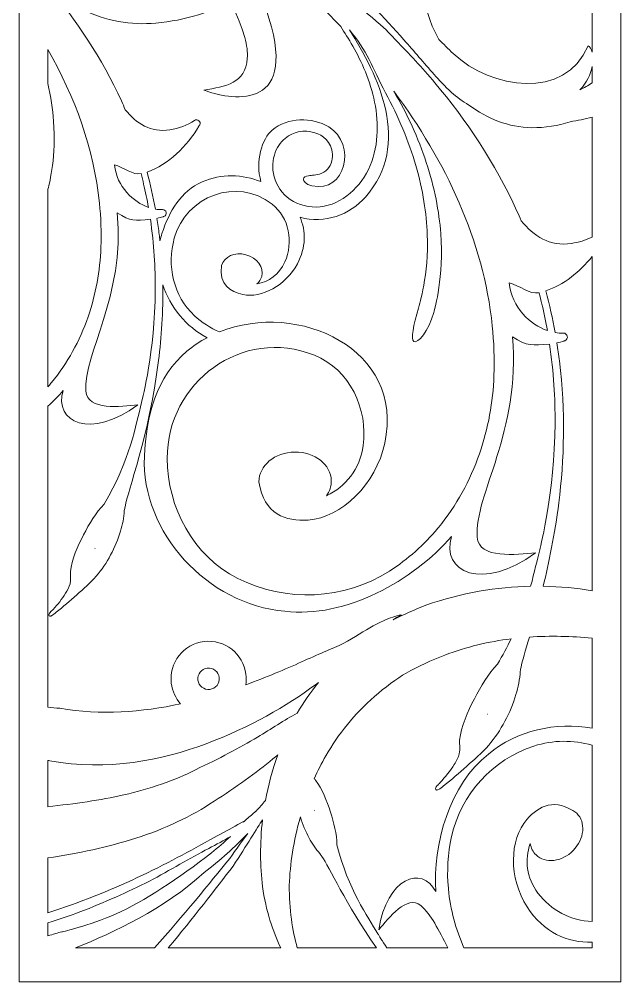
# Model space of a CAD drawing. Header units: centimetres. Extents: x -9.8 to 9, y -13.7 to 13.8.
# Drawn here: x -9.79 to -1.7, y -13.71 to -0.76 of the extents above; entities that cross this region are included whole.
import ezdxf

# ---------------------------------------------------------------- set-up
doc = ezdxf.new("R2010")
doc.units = ezdxf.units.CM
doc.header["$MEASUREMENT"] = 0
doc.layers.add('layer 1', color=7, linetype='Continuous')

msp = doc.modelspace()

# ---------------------------------------------------------------- linework, layer by layer
at = {"layer": 'layer 1', "color": 177, "lineweight": 9}
for points, knots in [([(-1.7025, 13.84491), (-1.7025, 13.84491), (-9.7874, 13.84491), (-9.7874, 13.84491), (-9.7874, 13.84491), (-9.7874, 13.84491), (-9.7874, -13.70751), (-9.7874, -13.70751), (-9.7874, -13.70751), (-9.7874, -13.70751), (-1.7025, -13.70751), (-1.7025, -13.70751), (-1.7025, -13.70751), (-1.7025, -13.70751), (-1.7025, 13.84491), (-1.7025, 13.84491)], [0, 0, 0, 0, 0.2, 0.2, 0.2, 0.2, 0.4, 0.4, 0.4, 0.4, 0.6, 0.6, 0.6, 0.6, 1, 1, 1, 1]), ([(-9.40201, -0.32116), (-9.40201, -0.32116), (-9.40201, -0.23087), (-9.40201, -0.23087), (-9.40201, -0.23087), (-9.34498, -0.29563), (-9.27623, -0.37492), (-9.19675, -0.44337), (-9.19675, -0.44337), (-9.11692, -0.51334), (-9.02905, -0.57588), (-8.93291, -0.6276), (-8.93291, -0.6276), (-8.63478, -0.79208), (-8.28094, -0.8439), (-7.95304, -0.81487), (-7.95304, -0.81487), (-7.7536, -0.79695), (-7.56322, -0.75949), (-7.37625, -0.70162), (-7.37625, -0.70162), (-7.24071, -0.65969), (-7.1138, -0.6155), (-6.97679, -0.49431), (-6.97679, -0.49431), (-7.28381, -0.49628), (-7.60587, -0.52297), (-7.91572, -0.5624), (-7.91572, -0.5624), (-7.45454, -0.4153), (-7.46451, 0.065), (-7.56224, 0.11385), (-7.56224, 0.11385), (-7.8415, -0.5409), (-8.72096, -0.40538), (-9.17787, 0.0213), (-9.17787, 0.0213), (-9.2543, 0.09673), (-9.32883, 0.16915), (-9.40201, 0.23901), (-9.40201, 0.23901), (-9.40201, 0.23901), (-9.40201, 2.70629), (-9.40201, 2.70629), (-9.40201, 2.70629), (-9.12147, 1.78257), (-8.48562, 1.09733), (-7.78017, 0.43706), (-7.78017, 0.43706), (-7.34393, 0.02876), (-6.93183, -0.39542), (-6.75387, -1.00834), (-6.75387, -1.00834), (-6.72681, -1.10768), (-6.71749, -1.20606), (-6.72227, -1.28982), (-6.72227, -1.28982), (-6.7414, -1.62567), (-7.0169, -1.66834), (-7.30569, -1.71562), (-7.30569, -1.71562), (-6.98088, -1.83921), (-6.03469, -2.03425), (-6.43117, -0.74843), (-6.43117, -0.74843), (-6.67502, 0.04237), (-7.58736, 0.9045), (-8.44564, 1.68341), (-8.44564, 1.68341), (-9.06986, 2.24992), (-9.42353, 3.10303), (-9.39373, 3.44699), (-9.39373, 3.44699), (-9.39373, 3.44699), (-9.40153, 3.4301), (-9.40153, 3.4301), (-9.40153, 3.4301), (-9.40153, 3.4301), (-9.40201, 3.43918), (-9.40201, 3.43918), (-9.40201, 3.43918), (-9.40201, 3.43918), (-9.40201, 3.74392), (-9.40201, 3.74392), (-9.40201, 3.74392), (-9.3952, 3.87525), (-9.37909, 4.01648), (-9.34972, 4.16575), (-9.34972, 4.16575), (-9.30438, 4.37257), (-9.21664, 4.58393), (-9.09088, 4.78723), (-9.09088, 4.78723), (-8.97105, 4.9132), (-8.74497, 5.12838), (-8.52748, 5.26089), (-8.52748, 5.26089), (-8.05227, 5.55642), (-7.52288, 5.71225), (-6.7949, 5.7745), (-6.7949, 5.7745), (-6.2432, 5.87114), (-5.68749, 5.82573), (-5.17108, 5.71395), (-5.17108, 5.71395), (-5.23758, 5.63964), (-5.2828, 5.54486), (-5.29573, 5.43822), (-5.29573, 5.43822), (-5.30541, 5.35887), (-5.29609, 5.28166), (-5.27143, 5.21104), (-5.27143, 5.21104), (-5.68583, 5.46914), (-6.17552, 5.63583), (-6.71155, 5.58243), (-6.71155, 5.58243), (-7.20446, 5.53332), (-7.67343, 5.31285), (-8.02459, 4.97378), (-8.02459, 4.97378), (-8.20003, 4.80336), (-8.34625, 4.60504), (-8.45602, 4.3883), (-8.45602, 4.3883), (-8.56551, 4.17129), (-8.63553, 3.93677), (-8.67404, 3.69967), (-8.67404, 3.69967), (-8.7804, 3.0561), (-8.63982, 2.38246), (-8.29424, 1.84018), (-8.29424, 1.84018), (-7.7253, 0.92522), (-6.22316, -0.0324), (-5.46696, -0.8615), (-5.46696, -0.8615), (-5.41472, -0.93848), (-5.35964, -1.0266), (-5.30354, -1.12371), (-5.30354, -1.12371), (-5.18694, -1.33236), (-5.06954, -1.58849), (-5.01096, -1.87961), (-5.01096, -1.87961), (-4.95223, -2.16773), (-4.95722, -2.49956), (-5.094, -2.78295), (-5.094, -2.78295), (-5.22626, -3.06135), (-5.50414, -3.2873), (-5.79834, -3.28898), (-5.79834, -3.28898), (-5.94145, -3.29006), (-6.08288, -3.23929), (-6.18483, -3.15559), (-6.18483, -3.15559), (-6.28777, -3.07168), (-6.35049, -2.95269), (-6.37117, -2.83819), (-6.37117, -2.83819), (-6.39248, -2.72171), (-6.37287, -2.6101), (-6.33257, -2.52118), (-6.33257, -2.52118), (-6.29302, -2.43228), (-6.23001, -2.36988), (-6.1687, -2.33167), (-6.1687, -2.33167), (-6.04313, -2.25515), (-5.94111, -2.26976), (-5.92132, -2.26842), (-5.92132, -2.26842), (-5.83618, -2.27724), (-5.70988, -2.30319), (-5.62908, -2.42011), (-5.62908, -2.42011), (-5.59032, -2.4776), (-5.56714, -2.55653), (-5.58016, -2.6382), (-5.58016, -2.6382), (-5.59223, -2.71933), (-5.64162, -2.80431), (-5.72228, -2.83458), (-5.72228, -2.83458), (-5.80196, -2.86451), (-5.85776, -2.86074), (-5.89871, -2.86793), (-5.89871, -2.86793), (-5.93942, -2.87268), (-5.96762, -2.88419), (-5.96759, -2.91163), (-5.96759, -2.91163), (-5.96877, -2.93702), (-5.93723, -2.98438), (-5.85251, -3.00265), (-5.85251, -3.00265), (-5.39741, -3.10779), (-5.24791, -2.44143), (-5.62715, -2.21021), (-5.62715, -2.21021), (-5.84792, -2.07564), (-6.18566, -2.08099), (-6.38647, -2.2528), (-6.38647, -2.2528), (-6.52364, -2.37018), (-6.61909, -2.67512), (-6.53809, -2.94692), (-6.53809, -2.94692), (-6.7842, -2.84879), (-7.07291, -2.83595), (-7.3301, -2.94991), (-7.3301, -2.94991), (-7.61319, -3.07534), (-7.77036, -3.34547), (-7.8698, -3.6454), (-7.8698, -3.6454), (-7.88026, -3.67696), (-7.88895, -3.70894), (-7.89608, -3.74122), (-7.89608, -3.74122), (-7.89919, -3.71298), (-7.90253, -3.68469), (-7.90605, -3.65635), (-7.90605, -3.65635), (-7.91482, -3.58459), (-7.92507, -3.51246), (-7.93671, -3.44061), (-7.93671, -3.44061), (-7.90906, -3.43459), (-7.88123, -3.42721), (-7.85409, -3.41817), (-7.85409, -3.41817), (-7.85031, -3.4166), (-7.84631, -3.41535), (-7.84205, -3.41382), (-7.84205, -3.41382), (-7.79105, -3.39556), (-7.80999, -3.32149), (-7.86157, -3.32299), (-7.86157, -3.32299), (-7.8948, -3.32389), (-7.92652, -3.3217), (-7.95729, -3.31694), (-7.95729, -3.31694), (-7.98779, -3.15023), (-8.02516, -2.98319), (-8.07002, -2.81752), (-8.07002, -2.81752), (-7.77852, -2.72137), (-7.53165, -2.46909), (-7.37399, -2.20314), (-7.37399, -2.20314), (-7.36954, -2.19656), (-7.36577, -2.18964), (-7.36161, -2.18263), (-7.36161, -2.18263), (-7.33751, -2.13997), (-7.39424, -2.09896), (-7.43095, -2.12457), (-7.43095, -2.12457), (-7.52793, -2.1915), (-7.64602, -2.23132), (-7.76168, -2.25017), (-7.76168, -2.25017), (-8.0221, -2.29217), (-8.21609, -2.16215), (-8.3625, -1.97908), (-8.3625, -1.97908), (-8.37946, -1.93986), (-8.39702, -1.90113), (-8.41459, -1.86234), (-8.41459, -1.86234), (-8.67564, -1.29015), (-9.02397, -0.76887), (-9.39711, -0.32698), (-9.39711, -0.32698), (-9.39711, -0.32698), (-9.40201, -0.32116), (-9.40201, -0.32116)], [0, 0, 0, 0, 0.01408451, 0.01408451, 0.01408451, 0.01408451, 0.02816901, 0.02816901, 0.02816901, 0.02816901, 0.04225352, 0.04225352, 0.04225352, 0.04225352, 0.05633803, 0.05633803, 0.05633803, 0.05633803, 0.07042254, 0.07042254, 0.07042254, 0.07042254, 0.08450704, 0.08450704, 0.08450704, 0.08450704, 0.09859155, 0.09859155, 0.09859155, 0.09859155, 0.11267606, 0.11267606, 0.11267606, 0.11267606, 0.12676056, 0.12676056, 0.12676056, 0.12676056, 0.14084507, 0.14084507, 0.14084507, 0.14084507, 0.15492958, 0.15492958, 0.15492958, 0.15492958, 0.16901408, 0.16901408, 0.16901408, 0.16901408, 0.18309859, 0.18309859, 0.18309859, 0.18309859, 0.1971831, 0.1971831, 0.1971831, 0.1971831, 0.21126761, 0.21126761, 0.21126761, 0.21126761, 0.22535211, 0.22535211, 0.22535211, 0.22535211, 0.23943662, 0.23943662, 0.23943662, 0.23943662, 0.25352113, 0.25352113, 0.25352113, 0.25352113, 0.26760563, 0.26760563, 0.26760563, 0.26760563, 0.28169014, 0.28169014, 0.28169014, 0.28169014, 0.29577465, 0.29577465, 0.29577465, 0.29577465, 0.30985915, 0.30985915, 0.30985915, 0.30985915, 0.32394366, 0.32394366, 0.32394366, 0.32394366, 0.33802817, 0.33802817, 0.33802817, 0.33802817, 0.35211268, 0.35211268, 0.35211268, 0.35211268, 0.36619718, 0.36619718, 0.36619718, 0.36619718, 0.38028169, 0.38028169, 0.38028169, 0.38028169, 0.3943662, 0.3943662, 0.3943662, 0.3943662, 0.4084507, 0.4084507, 0.4084507, 0.4084507, 0.42253521, 0.42253521, 0.42253521, 0.42253521, 0.43661972, 0.43661972, 0.43661972, 0.43661972, 0.45070423, 0.45070423, 0.45070423, 0.45070423, 0.46478873, 0.46478873, 0.46478873, 0.46478873, 0.47887324, 0.47887324, 0.47887324, 0.47887324, 0.49295775, 0.49295775, 0.49295775, 0.49295775, 0.50704225, 0.50704225, 0.50704225, 0.50704225, 0.52112676, 0.52112676, 0.52112676, 0.52112676, 0.53521127, 0.53521127, 0.53521127, 0.53521127, 0.54929577, 0.54929577, 0.54929577, 0.54929577, 0.56338028, 0.56338028, 0.56338028, 0.56338028, 0.57746479, 0.57746479, 0.57746479, 0.57746479, 0.5915493, 0.5915493, 0.5915493, 0.5915493, 0.6056338, 0.6056338, 0.6056338, 0.6056338, 0.61971831, 0.61971831, 0.61971831, 0.61971831, 0.63380282, 0.63380282, 0.63380282, 0.63380282, 0.64788732, 0.64788732, 0.64788732, 0.64788732, 0.66197183, 0.66197183, 0.66197183, 0.66197183, 0.67605634, 0.67605634, 0.67605634, 0.67605634, 0.69014085, 0.69014085, 0.69014085, 0.69014085, 0.70422535, 0.70422535, 0.70422535, 0.70422535, 0.71830986, 0.71830986, 0.71830986, 0.71830986, 0.73239437, 0.73239437, 0.73239437, 0.73239437, 0.74647887, 0.74647887, 0.74647887, 0.74647887, 0.76056338, 0.76056338, 0.76056338, 0.76056338, 0.77464789, 0.77464789, 0.77464789, 0.77464789, 0.78873239, 0.78873239, 0.78873239, 0.78873239, 0.8028169, 0.8028169, 0.8028169, 0.8028169, 0.81690141, 0.81690141, 0.81690141, 0.81690141, 0.83098592, 0.83098592, 0.83098592, 0.83098592, 0.84507042, 0.84507042, 0.84507042, 0.84507042, 0.85915493, 0.85915493, 0.85915493, 0.85915493, 0.87323944, 0.87323944, 0.87323944, 0.87323944, 0.88732394, 0.88732394, 0.88732394, 0.88732394, 0.90140845, 0.90140845, 0.90140845, 0.90140845, 0.91549296, 0.91549296, 0.91549296, 0.91549296, 0.92957746, 0.92957746, 0.92957746, 0.92957746, 0.94366197, 0.94366197, 0.94366197, 0.94366197, 0.95774648, 0.95774648, 0.95774648, 0.95774648, 0.97183099, 0.97183099, 0.97183099, 0.97183099, 1, 1, 1, 1]), ([(-2.08789, 1.64508), (-2.08789, 1.64508), (-2.08789, 0.54915), (-2.08789, 0.54915), (-2.08789, 0.54915), (-2.43594, 0.66412), (-2.81027, 0.63878), (-3.05297, 0.46696), (-3.05297, 0.46696), (-3.2931, 0.29696), (-3.45497, 0.05281), (-3.2377, -0.31925), (-3.2377, -0.31925), (-3.10764, -0.48365), (-2.83773, -0.48747), (-2.63558, -0.32748), (-2.63558, -0.32748), (-2.43178, -0.16755), (-2.37227, 0.0955), (-2.50186, 0.25932), (-2.50186, 0.25932), (-2.5454, 0.3152), (-2.60496, 0.35263), (-2.67184, 0.37105), (-2.67184, 0.37105), (-2.47831, 0.41794), (-2.27202, 0.3985), (-2.08789, 0.30299), (-2.08789, 0.30299), (-2.08789, 0.30299), (-2.08789, -1.2079), (-2.08789, -1.2079), (-2.08789, -1.2079), (-2.0984, -1.16332), (-2.11676, -1.1317), (-2.13927, -1.12045), (-2.13927, -1.12045), (-2.45318, -1.85643), (-3.44179, -1.70409), (-3.95539, -1.22447), (-3.95539, -1.22447), (-4.02126, -1.15946), (-4.08591, -1.09639), (-4.14956, -1.0351), (-4.14956, -1.0351), (-4.4025, -0.57527), (-4.45914, -0.01164), (-4.23836, 0.47991), (-4.23836, 0.47991), (-3.95299, 1.11446), (-3.34458, 1.5656), (-2.65027, 1.64244), (-2.65027, 1.64244), (-2.46104, 1.66331), (-2.27298, 1.66343), (-2.08789, 1.64508)], [0, 0, 0, 0, 0.06666667, 0.06666667, 0.06666667, 0.06666667, 0.13333333, 0.13333333, 0.13333333, 0.13333333, 0.2, 0.2, 0.2, 0.2, 0.26666667, 0.26666667, 0.26666667, 0.26666667, 0.33333333, 0.33333333, 0.33333333, 0.33333333, 0.4, 0.4, 0.4, 0.4, 0.46666667, 0.46666667, 0.46666667, 0.46666667, 0.53333333, 0.53333333, 0.53333333, 0.53333333, 0.6, 0.6, 0.6, 0.6, 0.66666667, 0.66666667, 0.66666667, 0.66666667, 0.73333333, 0.73333333, 0.73333333, 0.73333333, 0.8, 0.8, 0.8, 0.8, 0.86666667, 0.86666667, 0.86666667, 0.86666667, 1, 1, 1, 1]), ([(-2.08789, -2.08144), (-2.08789, -2.08144), (-2.08789, -3.69269), (-2.08789, -3.69269), (-2.08789, -3.69269), (-2.17456, -3.73506), (-2.2697, -3.76256), (-2.36345, -3.77783), (-2.36345, -3.77783), (-2.65619, -3.82505), (-2.87426, -3.6789), (-3.03884, -3.4731), (-3.03884, -3.4731), (-3.0579, -3.42901), (-3.07764, -3.38549), (-3.09739, -3.34188), (-3.09739, -3.34188), (-3.39084, -2.69866), (-3.7824, -2.1127), (-4.20184, -1.61598), (-4.20184, -1.61598), (-4.37318, -1.41197), (-4.54837, -1.22261), (-4.7232, -1.04789), (-4.7232, -1.04789), (-4.75744, -1.01071), (-4.79207, -0.97347), (-4.82719, -0.93651), (-4.82719, -0.93651), (-5.09721, -0.65285), (-6.76058, 0.5945), (-7.04207, 0.74176), (-7.04207, 0.74176), (-6.47819, 0.51182), (-5.92898, 0.2129), (-5.46692, -0.18504), (-5.46692, -0.18504), (-5.16203, -0.44314), (-4.88582, -0.73545), (-4.61651, -1.04071), (-4.61651, -1.04071), (-4.4815, -1.19327), (-4.34747, -1.34851), (-4.2108, -1.50404), (-4.2108, -1.50404), (-4.14604, -1.57751), (-4.06757, -1.66847), (-3.97661, -1.74681), (-3.97661, -1.74681), (-3.90487, -1.8097), (-3.82731, -1.86722), (-3.74386, -1.91748), (-3.74386, -1.91748), (-3.49443, -2.09902), (-3.21494, -2.21717), (-2.89864, -2.22131), (-2.89864, -2.22131), (-2.71976, -2.22366), (-2.54603, -2.19457), (-2.38201, -2.14069), (-2.38201, -2.14069), (-2.28246, -2.12557), (-2.18461, -2.10587), (-2.08789, -2.08144)], [0, 0, 0, 0, 0.05882353, 0.05882353, 0.05882353, 0.05882353, 0.11764706, 0.11764706, 0.11764706, 0.11764706, 0.17647059, 0.17647059, 0.17647059, 0.17647059, 0.23529412, 0.23529412, 0.23529412, 0.23529412, 0.29411765, 0.29411765, 0.29411765, 0.29411765, 0.35294118, 0.35294118, 0.35294118, 0.35294118, 0.41176471, 0.41176471, 0.41176471, 0.41176471, 0.47058824, 0.47058824, 0.47058824, 0.47058824, 0.52941176, 0.52941176, 0.52941176, 0.52941176, 0.58823529, 0.58823529, 0.58823529, 0.58823529, 0.64705882, 0.64705882, 0.64705882, 0.64705882, 0.70588235, 0.70588235, 0.70588235, 0.70588235, 0.76470588, 0.76470588, 0.76470588, 0.76470588, 0.82352941, 0.82352941, 0.82352941, 0.82352941, 0.88235294, 0.88235294, 0.88235294, 0.88235294, 1, 1, 1, 1]), ([(-7.09656, -4.96798), (-7.2185, -4.9154), (-7.33229, -4.84249), (-7.43182, -4.75085), (-7.43182, -4.75085), (-7.71719, -4.48783), (-7.80601, -4.07275), (-7.70384, -3.70779), (-7.70384, -3.70779), (-7.54506, -3.14002), (-6.86444, -2.88043), (-6.38926, -3.24924), (-6.38926, -3.24924), (-6.1542, -3.43243), (-6.10137, -3.76336), (-6.21639, -4.02642), (-6.21639, -4.02642), (-6.2898, -4.19442), (-6.43471, -4.29556), (-6.59571, -4.32258), (-6.59571, -4.32258), (-6.56325, -4.29671), (-6.5393, -4.26213), (-6.52849, -4.22115), (-6.52849, -4.22115), (-6.49572, -4.10055), (-6.59032, -3.96985), (-6.74003, -3.9298), (-6.74003, -3.9298), (-6.88885, -3.88934), (-7.03642, -3.95491), (-7.0693, -4.07593), (-7.0693, -4.07593), (-7.10133, -4.33169), (-6.95487, -4.42793), (-6.7828, -4.46496), (-6.7828, -4.46496), (-6.53195, -4.51897), (-6.20204, -4.34098), (-6.0496, -4.05242), (-6.0496, -4.05242), (-5.93125, -3.82838), (-5.9333, -3.61191), (-6.01344, -3.42672), (-6.01344, -3.42672), (-5.68364, -3.52091), (-5.33772, -3.39078), (-5.13414, -3.15369), (-5.13414, -3.15369), (-4.50556, -2.44373), (-4.96264, -1.50894), (-5.34969, -0.90715), (-5.34969, -0.90715), (-5.11175, -1.17576), (-5.04324, -1.41771), (-4.86333, -1.75191), (-4.86333, -1.75191), (-4.69179, -2.06919), (-4.5507, -2.40474), (-4.45661, -2.73205), (-4.45661, -2.73205), (-4.36087, -3.05957), (-4.31362, -3.37766), (-4.30347, -3.65551), (-4.30347, -3.65551), (-4.28227, -4.21332), (-4.40802, -4.59113), (-4.42177, -4.64687), (-4.42177, -4.64687), (-4.48504, -4.87842), (-4.5323, -5.06708), (-4.48316, -5.09763), (-4.48316, -5.09763), (-4.43104, -5.13002), (-4.28368, -4.95821), (-4.21489, -4.70507), (-4.21489, -4.70507), (-4.19932, -4.64447), (-4.07856, -4.23147), (-4.12197, -3.6449), (-4.12197, -3.6449), (-4.14295, -3.35346), (-4.20508, -3.02327), (-4.31591, -2.68857), (-4.31591, -2.68857), (-4.42223, -2.3641), (-4.57325, -2.03694), (-4.75222, -1.72898), (-4.75222, -1.72898), (-4.05701, -2.67372), (-3.54636, -3.73552), (-3.42966, -4.8848), (-3.42966, -4.8848), (-3.40634, -5.10453), (-3.39852, -5.32813), (-3.40632, -5.55414), (-3.40632, -5.55414), (-3.41889, -5.9117), (-3.48459, -6.26887), (-3.60169, -6.60584), (-3.60169, -6.60584), (-3.72705, -6.96633), (-3.91103, -7.30475), (-4.15323, -7.59845), (-4.15323, -7.59845), (-4.15666, -7.60138), (-4.15998, -7.60563), (-4.16213, -7.60922), (-4.16213, -7.60922), (-4.34594, -7.82968), (-4.56194, -8.02445), (-4.81018, -8.18369), (-4.81018, -8.18369), (-5.4207, -8.57503), (-6.20629, -8.60819), (-6.85094, -8.28239), (-6.85094, -8.28239), (-7.45187, -7.97832), (-7.79657, -7.32739), (-7.7987, -6.66972), (-7.7987, -6.66972), (-7.80235, -5.64668), (-6.78889, -4.89116), (-5.82102, -5.28204), (-5.82102, -5.28204), (-5.34188, -5.47662), (-5.09708, -6.00409), (-5.16459, -6.49772), (-5.16459, -6.49772), (-5.20765, -6.81296), (-5.40171, -7.05038), (-5.65773, -7.17168), (-5.65773, -7.17168), (-5.61577, -7.11315), (-5.59215, -7.04406), (-5.59349, -6.97052), (-5.59349, -6.97052), (-5.59586, -6.7537), (-5.81566, -6.58024), (-6.08455, -6.58425), (-6.08455, -6.58425), (-6.35217, -6.58712), (-6.56751, -6.76644), (-6.56512, -6.98405), (-6.56512, -6.98405), (-6.49755, -7.42618), (-6.20749, -7.51754), (-5.9027, -7.49793), (-5.9027, -7.49793), (-5.45831, -7.46939), (-4.99177, -7.01611), (-4.87385, -6.46221), (-4.87385, -6.46221), (-4.60549, -5.20162), (-6.03314, -4.53931), (-7.09656, -4.96798)], [0, 0, 0, 0, 0.025, 0.025, 0.025, 0.025, 0.05, 0.05, 0.05, 0.05, 0.075, 0.075, 0.075, 0.075, 0.1, 0.1, 0.1, 0.1, 0.125, 0.125, 0.125, 0.125, 0.15, 0.15, 0.15, 0.15, 0.175, 0.175, 0.175, 0.175, 0.2, 0.2, 0.2, 0.2, 0.225, 0.225, 0.225, 0.225, 0.25, 0.25, 0.25, 0.25, 0.275, 0.275, 0.275, 0.275, 0.3, 0.3, 0.3, 0.3, 0.325, 0.325, 0.325, 0.325, 0.35, 0.35, 0.35, 0.35, 0.375, 0.375, 0.375, 0.375, 0.4, 0.4, 0.4, 0.4, 0.425, 0.425, 0.425, 0.425, 0.45, 0.45, 0.45, 0.45, 0.475, 0.475, 0.475, 0.475, 0.5, 0.5, 0.5, 0.5, 0.525, 0.525, 0.525, 0.525, 0.55, 0.55, 0.55, 0.55, 0.575, 0.575, 0.575, 0.575, 0.6, 0.6, 0.6, 0.6, 0.625, 0.625, 0.625, 0.625, 0.65, 0.65, 0.65, 0.65, 0.675, 0.675, 0.675, 0.675, 0.7, 0.7, 0.7, 0.7, 0.725, 0.725, 0.725, 0.725, 0.75, 0.75, 0.75, 0.75, 0.775, 0.775, 0.775, 0.775, 0.8, 0.8, 0.8, 0.8, 0.825, 0.825, 0.825, 0.825, 0.85, 0.85, 0.85, 0.85, 0.875, 0.875, 0.875, 0.875, 0.9, 0.9, 0.9, 0.9, 0.925, 0.925, 0.925, 0.925, 0.95, 0.95, 0.95, 0.95, 1, 1, 1, 1]), ([(-9.40201, -5.70574), (-9.40201, -5.70574), (-9.40201, -3.04979), (-9.40201, -3.04979), (-9.40201, -3.04979), (-9.3749, -2.9465), (-9.29126, -2.60184), (-9.32605, -2.13191), (-9.32605, -2.13191), (-9.33738, -1.97451), (-9.36219, -1.80441), (-9.40201, -1.62841), (-9.40201, -1.62841), (-9.40201, -1.62841), (-9.40201, -1.17134), (-9.40201, -1.17134), (-9.40201, -1.17134), (-9.03768, -1.81305), (-8.78438, -2.50408), (-8.71017, -3.23491), (-8.71017, -3.23491), (-8.68942, -3.43041), (-8.68247, -3.6293), (-8.68942, -3.83037), (-8.68942, -3.83037), (-8.70059, -4.14845), (-8.75904, -4.46618), (-8.86321, -4.76596), (-8.86321, -4.76596), (-8.97472, -5.08666), (-9.1384, -5.38772), (-9.35386, -5.64898), (-9.35386, -5.64898), (-9.35692, -5.6516), (-9.35987, -5.65537), (-9.36177, -5.65856), (-9.36177, -5.65856), (-9.375, -5.67443), (-9.3884, -5.69017), (-9.40201, -5.70574)], [0, 0, 0, 0, 0.09090909, 0.09090909, 0.09090909, 0.09090909, 0.18181818, 0.18181818, 0.18181818, 0.18181818, 0.27272727, 0.27272727, 0.27272727, 0.27272727, 0.36363636, 0.36363636, 0.36363636, 0.36363636, 0.45454545, 0.45454545, 0.45454545, 0.45454545, 0.54545455, 0.54545455, 0.54545455, 0.54545455, 0.63636364, 0.63636364, 0.63636364, 0.63636364, 0.72727273, 0.72727273, 0.72727273, 0.72727273, 0.81818182, 0.81818182, 0.81818182, 0.81818182, 1, 1, 1, 1]), ([(-2.08789, -1.39906), (-2.08789, -1.39906), (-2.08789, -1.61936), (-2.08789, -1.61936), (-2.08789, -1.61936), (-2.14046, -1.65392), (-2.19505, -1.68445), (-2.25126, -1.71099), (-2.25126, -1.71099), (-2.15658, -1.61517), (-2.10707, -1.50138), (-2.08789, -1.39906)], [0, 0, 0, 0, 0.25, 0.25, 0.25, 0.25, 0.5, 0.5, 0.5, 0.5, 1, 1, 1, 1]), ([(-8.14971, -2.83959), (-8.13756, -2.88604), (-8.12629, -2.93268), (-8.11558, -2.9787), (-8.11558, -2.9787), (-8.09074, -3.08408), (-8.06925, -3.1891), (-8.05074, -3.293), (-8.05074, -3.293), (-8.25257, -3.2213), (-8.47774, -3.019), (-8.50638, -2.72263), (-8.50638, -2.72263), (-8.38802, -2.75013), (-8.25892, -2.86409), (-8.14971, -2.83959)], [0, 0, 0, 0, 0.2, 0.2, 0.2, 0.2, 0.4, 0.4, 0.4, 0.4, 0.6, 0.6, 0.6, 0.6, 1, 1, 1, 1]), ([(-9.40201, -10.01472), (-9.40201, -10.01472), (-9.40201, -5.96612), (-9.40201, -5.96612), (-9.40201, -5.96612), (-9.32713, -5.89764), (-9.25802, -5.82671), (-9.19596, -5.75461), (-9.19596, -5.75461), (-9.3305, -6.1856), (-8.82673, -6.41745), (-8.19241, -5.95068), (-8.19241, -5.95068), (-8.42128, -5.97212), (-8.87159, -6.03056), (-8.89053, -5.76498), (-8.89053, -5.76498), (-8.92648, -5.26017), (-8.36364, -4.49761), (-8.46956, -3.3674), (-8.46956, -3.3674), (-8.29493, -3.4812), (-8.22973, -3.47244), (-8.0251, -3.45382), (-8.0251, -3.45382), (-7.97538, -3.78898), (-7.95729, -4.10928), (-7.95876, -4.39971), (-7.95876, -4.39971), (-7.96799, -5.25275), (-8.1272, -5.83903), (-8.14263, -5.91773), (-8.14263, -5.91773), (-8.22148, -6.21505), (-8.29577, -6.69438), (-8.64707, -7.28383), (-8.64707, -7.28383), (-8.75748, -7.3976), (-8.84774, -7.55037), (-8.92327, -7.69742), (-8.92327, -7.69742), (-9.00039, -7.84853), (-9.08512, -8.03083), (-9.10019, -8.19182), (-9.10019, -8.19182), (-9.10057, -8.19273), (-9.10055, -8.19317), (-9.10024, -8.1942), (-9.10024, -8.1942), (-9.10039, -8.19489), (-9.10061, -8.19556), (-9.10071, -8.19655), (-9.10071, -8.19655), (-9.10387, -8.25063), (-9.0907, -8.29818), (-9.10423, -8.35511), (-9.10423, -8.35511), (-9.11447, -8.39927), (-9.13996, -8.44428), (-9.1645, -8.48365), (-9.1645, -8.48365), (-9.21298, -8.56172), (-9.27227, -8.63339), (-9.3324, -8.70047), (-9.3324, -8.70047), (-9.3441, -8.71272), (-9.35965, -8.72611), (-9.37181, -8.74114), (-9.37181, -8.74114), (-9.37734, -8.74732), (-9.38201, -8.75387), (-9.38547, -8.76053), (-9.38547, -8.76053), (-9.3955, -8.78003), (-9.38078, -8.79448), (-9.36453, -8.78891), (-9.36453, -8.78891), (-9.3612, -8.78816), (-9.35734, -8.78633), (-9.35365, -8.78418), (-9.35365, -8.78418), (-9.33273, -8.77334), (-9.31035, -8.75322), (-9.29224, -8.73896), (-9.29224, -8.73896), (-9.19775, -8.66576), (-9.10593, -8.58564), (-9.01528, -8.50427), (-9.01528, -8.50427), (-8.92592, -8.42402), (-8.83427, -8.3484), (-8.75273, -8.25376), (-8.75273, -8.25376), (-8.60461, -8.08065), (-8.49238, -7.86595), (-8.4264, -7.6455), (-8.4264, -7.6455), (-8.40152, -7.56346), (-8.3781, -7.46094), (-8.37621, -7.37059), (-8.37621, -7.37059), (-8.37216, -7.35355), (-8.36869, -7.33643), (-8.36518, -7.31863), (-8.36518, -7.31863), (-8.32849, -7.10457), (-8.04575, -6.3782), (-7.91455, -5.35447), (-7.91455, -5.35447), (-7.87504, -5.03827), (-7.85241, -4.69387), (-7.85874, -4.33408), (-7.85874, -4.33408), (-7.75945, -4.63302), (-7.54562, -4.90025), (-7.26214, -5.04538), (-7.26214, -5.04538), (-7.35724, -5.09625), (-7.44828, -5.15678), (-7.53344, -5.22754), (-7.53344, -5.22754), (-7.94668, -5.57094), (-8.08126, -6.09628), (-8.10532, -6.64409), (-8.10532, -6.64409), (-8.14985, -7.65839), (-7.26058, -8.63801), (-6.21803, -8.72356), (-6.21803, -8.72356), (-5.41092, -8.82767), (-4.48378, -8.3074), (-3.97574, -7.71718), (-3.97574, -7.71718), (-4.12696, -8.20167), (-3.56069, -8.46229), (-2.84765, -7.93759), (-2.84765, -7.93759), (-3.10492, -7.96168), (-3.61112, -8.02738), (-3.63239, -7.72885), (-3.63239, -7.72885), (-3.67279, -7.16138), (-3.04013, -6.30419), (-3.15919, -5.03373), (-3.15919, -5.03373), (-2.96289, -5.16165), (-2.88959, -5.15179), (-2.65956, -5.13086), (-2.65956, -5.13086), (-2.60368, -5.50762), (-2.58336, -5.86766), (-2.585, -6.19414), (-2.585, -6.19414), (-2.59537, -7.15305), (-2.77433, -7.81209), (-2.79168, -7.90055), (-2.79168, -7.90055), (-2.82676, -8.03279), (-2.86107, -8.19706), (-2.91414, -8.38835), (-2.91414, -8.38835), (-3.36617, -8.39657), (-3.83929, -8.4736), (-4.321, -8.64403), (-4.321, -8.64403), (-4.47228, -8.70267), (-4.61887, -8.76868), (-4.75965, -8.84096), (-4.75965, -8.84096), (-4.69261, -8.79312), (-4.6525, -8.77262), (-4.65368, -8.77093), (-4.65368, -8.77093), (-4.6512, -8.77443), (-4.79789, -8.79391), (-5.0314, -8.92223), (-5.0314, -8.92223), (-5.1467, -8.9844), (-5.28192, -9.07672), (-5.4329, -9.15869), (-5.4329, -9.15869), (-5.56925, -9.22531), (-5.79105, -9.31155), (-5.9919, -9.40568), (-5.9919, -9.40568), (-6.21142, -9.50482), (-6.46545, -9.61343), (-6.74399, -9.71412), (-6.74399, -9.71412), (-6.73655, -9.6683), (-6.73537, -9.62071), (-6.74126, -9.57231), (-6.74126, -9.57231), (-6.77505, -9.29512), (-7.02656, -9.09868), (-7.30375, -9.1322), (-7.30375, -9.1322), (-7.58058, -9.16609), (-7.77715, -9.41719), (-7.7434, -9.69392), (-7.7434, -9.69392), (-7.73047, -9.80056), (-7.68524, -9.89531), (-7.61875, -9.96961), (-7.61875, -9.96961), (-8.13517, -10.08141), (-8.69088, -10.12683), (-9.24258, -10.0302), (-9.24258, -10.0302), (-9.29682, -10.02556), (-9.34992, -10.02041), (-9.40201, -10.01472)], [0, 0, 0, 0, 0.01851852, 0.01851852, 0.01851852, 0.01851852, 0.03703704, 0.03703704, 0.03703704, 0.03703704, 0.05555556, 0.05555556, 0.05555556, 0.05555556, 0.07407407, 0.07407407, 0.07407407, 0.07407407, 0.09259259, 0.09259259, 0.09259259, 0.09259259, 0.11111111, 0.11111111, 0.11111111, 0.11111111, 0.12962963, 0.12962963, 0.12962963, 0.12962963, 0.14814815, 0.14814815, 0.14814815, 0.14814815, 0.16666667, 0.16666667, 0.16666667, 0.16666667, 0.18518519, 0.18518519, 0.18518519, 0.18518519, 0.2037037, 0.2037037, 0.2037037, 0.2037037, 0.22222222, 0.22222222, 0.22222222, 0.22222222, 0.24074074, 0.24074074, 0.24074074, 0.24074074, 0.25925926, 0.25925926, 0.25925926, 0.25925926, 0.27777778, 0.27777778, 0.27777778, 0.27777778, 0.2962963, 0.2962963, 0.2962963, 0.2962963, 0.31481481, 0.31481481, 0.31481481, 0.31481481, 0.33333333, 0.33333333, 0.33333333, 0.33333333, 0.35185185, 0.35185185, 0.35185185, 0.35185185, 0.37037037, 0.37037037, 0.37037037, 0.37037037, 0.38888889, 0.38888889, 0.38888889, 0.38888889, 0.40740741, 0.40740741, 0.40740741, 0.40740741, 0.42592593, 0.42592593, 0.42592593, 0.42592593, 0.44444444, 0.44444444, 0.44444444, 0.44444444, 0.46296296, 0.46296296, 0.46296296, 0.46296296, 0.48148148, 0.48148148, 0.48148148, 0.48148148, 0.5, 0.5, 0.5, 0.5, 0.51851852, 0.51851852, 0.51851852, 0.51851852, 0.53703704, 0.53703704, 0.53703704, 0.53703704, 0.55555556, 0.55555556, 0.55555556, 0.55555556, 0.57407407, 0.57407407, 0.57407407, 0.57407407, 0.59259259, 0.59259259, 0.59259259, 0.59259259, 0.61111111, 0.61111111, 0.61111111, 0.61111111, 0.62962963, 0.62962963, 0.62962963, 0.62962963, 0.64814815, 0.64814815, 0.64814815, 0.64814815, 0.66666667, 0.66666667, 0.66666667, 0.66666667, 0.68518519, 0.68518519, 0.68518519, 0.68518519, 0.7037037, 0.7037037, 0.7037037, 0.7037037, 0.72222222, 0.72222222, 0.72222222, 0.72222222, 0.74074074, 0.74074074, 0.74074074, 0.74074074, 0.75925926, 0.75925926, 0.75925926, 0.75925926, 0.77777778, 0.77777778, 0.77777778, 0.77777778, 0.7962963, 0.7962963, 0.7962963, 0.7962963, 0.81481481, 0.81481481, 0.81481481, 0.81481481, 0.83333333, 0.83333333, 0.83333333, 0.83333333, 0.85185185, 0.85185185, 0.85185185, 0.85185185, 0.87037037, 0.87037037, 0.87037037, 0.87037037, 0.88888889, 0.88888889, 0.88888889, 0.88888889, 0.90740741, 0.90740741, 0.90740741, 0.90740741, 0.92592593, 0.92592593, 0.92592593, 0.92592593, 0.94444444, 0.94444444, 0.94444444, 0.94444444, 0.96296296, 0.96296296, 0.96296296, 0.96296296, 1, 1, 1, 1]), ([(-2.08789, -3.95536), (-2.08789, -3.95536), (-2.08789, -8.44881), (-2.08789, -8.44881), (-2.08789, -8.44881), (-2.29999, -8.4141), (-2.51946, -8.39289), (-2.74475, -8.38851), (-2.74475, -8.38851), (-2.66673, -8.0679), (-2.58949, -7.69026), (-2.53529, -7.26739), (-2.53529, -7.26739), (-2.46359, -6.69351), (-2.44136, -6.03705), (-2.52574, -5.35853), (-2.52574, -5.35853), (-2.53559, -5.27786), (-2.54712, -5.1968), (-2.5602, -5.116), (-2.5602, -5.116), (-2.52912, -5.10924), (-2.49784, -5.10094), (-2.46733, -5.09079), (-2.46733, -5.09079), (-2.46309, -5.08902), (-2.45859, -5.08762), (-2.4538, -5.08591), (-2.4538, -5.08591), (-2.39648, -5.06538), (-2.41775, -4.98211), (-2.47573, -4.9838), (-2.47573, -4.9838), (-2.5131, -4.98481), (-2.54875, -4.98234), (-2.58336, -4.97699), (-2.58336, -4.97699), (-2.61763, -4.7896), (-2.65963, -4.60183), (-2.71005, -4.4156), (-2.71005, -4.4156), (-2.4688, -4.33601), (-2.25475, -4.1613), (-2.08789, -3.95536)], [0, 0, 0, 0, 0.08333333, 0.08333333, 0.08333333, 0.08333333, 0.16666667, 0.16666667, 0.16666667, 0.16666667, 0.25, 0.25, 0.25, 0.25, 0.33333333, 0.33333333, 0.33333333, 0.33333333, 0.41666667, 0.41666667, 0.41666667, 0.41666667, 0.5, 0.5, 0.5, 0.5, 0.58333333, 0.58333333, 0.58333333, 0.58333333, 0.66666667, 0.66666667, 0.66666667, 0.66666667, 0.75, 0.75, 0.75, 0.75, 0.83333333, 0.83333333, 0.83333333, 0.83333333, 1, 1, 1, 1]), ([(-2.79964, -4.4404), (-2.78597, -4.49262), (-2.7733, -4.54506), (-2.76126, -4.59678), (-2.76126, -4.59678), (-2.73336, -4.71524), (-2.7092, -4.83328), (-2.6884, -4.95009), (-2.6884, -4.95009), (-2.91527, -4.86948), (-3.16839, -4.64207), (-3.20059, -4.30893), (-3.20059, -4.30893), (-3.06754, -4.33984), (-2.9224, -4.46794), (-2.79964, -4.4404)], [0, 0, 0, 0, 0.2, 0.2, 0.2, 0.2, 0.4, 0.4, 0.4, 0.4, 0.6, 0.6, 0.6, 0.6, 1, 1, 1, 1]), ([(-8.76906, -7.88135), (-8.76906, -7.88135), (-8.76938, -7.8816), (-8.76955, -7.8813), (-8.76955, -7.8813), (-8.76938, -7.8816), (-8.76898, -7.88179), (-8.76898, -7.88179), (-8.76898, -7.88179), (-8.76807, -7.88189), (-8.76742, -7.88236), (-8.76673, -7.88245), (-8.76673, -7.88245), (-8.76742, -7.88236), (-8.76807, -7.88189), (-8.76906, -7.88135)], [0, 0, 0, 0, 0.2, 0.2, 0.2, 0.2, 0.4, 0.4, 0.4, 0.4, 0.6, 0.6, 0.6, 0.6, 1, 1, 1, 1]), ([(-4.02701, -13.25346), (-4.02701, -13.25346), (-4.84599, -13.25346), (-4.84599, -13.25346), (-4.84599, -13.25346), (-4.91333, -13.15199), (-4.95321, -13.08456), (-4.96679, -13.0643), (-4.96679, -13.0643), (-5.10633, -12.82336), (-5.36516, -12.46869), (-5.51686, -11.86637), (-5.51686, -11.86637), (-5.51883, -11.72287), (-5.55866, -11.56727), (-5.60426, -11.42474), (-5.60426, -11.42474), (-5.65143, -11.27861), (-5.71368, -11.10763), (-5.80693, -10.99481), (-5.80693, -10.99481), (-5.80729, -10.994), (-5.80758, -10.99373), (-5.80843, -10.99327), (-5.80843, -10.99327), (-5.80878, -10.99273), (-5.80906, -10.99215), (-5.80964, -10.99145), (-5.80964, -10.99145), (-5.81373, -10.98684), (-5.81791, -10.98244), (-5.82217, -10.97822), (-5.82217, -10.97822), (-5.77549, -10.87347), (-5.7235, -10.76967), (-5.66572, -10.66779), (-5.66572, -10.66779), (-5.50114, -10.37674), (-5.27935, -10.10745), (-5.01016, -9.86967), (-5.01016, -9.86967), (-4.88303, -9.7581), (-4.70661, -9.6284), (-4.58838, -9.55523), (-4.58838, -9.55523), (-4.42087, -9.46492), (-4.24681, -9.38518), (-4.06723, -9.31519), (-4.06723, -9.31519), (-3.77438, -9.20222), (-3.47523, -9.13265), (-3.17622, -9.09559), (-3.17622, -9.09559), (-3.22845, -9.20492), (-3.28865, -9.3186), (-3.35872, -9.43618), (-3.35872, -9.43618), (-3.48284, -9.56408), (-3.58429, -9.73581), (-3.66922, -9.9011), (-3.66922, -9.9011), (-3.75589, -10.07097), (-3.85114, -10.27589), (-3.86809, -10.45685), (-3.86809, -10.45685), (-3.8685, -10.45789), (-3.86849, -10.45838), (-3.86813, -10.45953), (-3.86813, -10.45953), (-3.8683, -10.46031), (-3.86855, -10.46106), (-3.86867, -10.46216), (-3.86867, -10.46216), (-3.87221, -10.52297), (-3.85742, -10.57642), (-3.87262, -10.6404), (-3.87262, -10.6404), (-3.88412, -10.69005), (-3.91279, -10.74066), (-3.94036, -10.78492), (-3.94036, -10.78492), (-3.99486, -10.87268), (-4.06151, -10.95324), (-4.12911, -11.02863), (-4.12911, -11.02863), (-4.14226, -11.04242), (-4.15975, -11.05746), (-4.17341, -11.07435), (-4.17341, -11.07435), (-4.17963, -11.08129), (-4.18488, -11.08866), (-4.18877, -11.09616), (-4.18877, -11.09616), (-4.20003, -11.11808), (-4.18349, -11.1343), (-4.16523, -11.12806), (-4.16523, -11.12806), (-4.16148, -11.1272), (-4.15712, -11.12514), (-4.15299, -11.12274), (-4.15299, -11.12274), (-4.12948, -11.11054), (-4.10432, -11.08794), (-4.08396, -11.07191), (-4.08396, -11.07191), (-3.97774, -10.98962), (-3.87454, -10.89956), (-3.77263, -10.80808), (-3.77263, -10.80808), (-3.67219, -10.71788), (-3.56916, -10.63288), (-3.4775, -10.52649), (-3.4775, -10.52649), (-3.311, -10.33189), (-3.18485, -10.09055), (-3.11068, -9.84274), (-3.11068, -9.84274), (-3.08271, -9.75051), (-3.05637, -9.63528), (-3.05426, -9.5337), (-3.05426, -9.5337), (-3.04971, -9.51456), (-3.04579, -9.49531), (-3.04187, -9.4753), (-3.04187, -9.4753), (-3.0286, -9.3979), (-2.9867, -9.26083), (-2.93108, -9.07227), (-2.93108, -9.07227), (-2.6464, -9.05308), (-2.36346, -9.06074), (-2.08789, -9.08569), (-2.08789, -9.08569), (-2.08789, -9.08569), (-2.08789, -10.29864), (-2.08789, -10.29864), (-2.08789, -10.29864), (-2.57068, -10.21106), (-3.10015, -10.3238), (-3.48151, -10.64652), (-3.48151, -10.64652), (-4.00085, -11.04618), (-4.23353, -11.87005), (-4.18749, -12.49546), (-4.18749, -12.49546), (-4.3768, -12.13326), (-4.84786, -12.30672), (-4.95595, -13.01135), (-4.95595, -13.01135), (-4.82299, -12.85132), (-4.57177, -12.52598), (-4.38985, -12.68408), (-4.38985, -12.68408), (-4.25285, -12.80316), (-4.15017, -13.00833), (-4.02701, -13.25346)], [0, 0, 0, 0, 0.025, 0.025, 0.025, 0.025, 0.05, 0.05, 0.05, 0.05, 0.075, 0.075, 0.075, 0.075, 0.1, 0.1, 0.1, 0.1, 0.125, 0.125, 0.125, 0.125, 0.15, 0.15, 0.15, 0.15, 0.175, 0.175, 0.175, 0.175, 0.2, 0.2, 0.2, 0.2, 0.225, 0.225, 0.225, 0.225, 0.25, 0.25, 0.25, 0.25, 0.275, 0.275, 0.275, 0.275, 0.3, 0.3, 0.3, 0.3, 0.325, 0.325, 0.325, 0.325, 0.35, 0.35, 0.35, 0.35, 0.375, 0.375, 0.375, 0.375, 0.4, 0.4, 0.4, 0.4, 0.425, 0.425, 0.425, 0.425, 0.45, 0.45, 0.45, 0.45, 0.475, 0.475, 0.475, 0.475, 0.5, 0.5, 0.5, 0.5, 0.525, 0.525, 0.525, 0.525, 0.55, 0.55, 0.55, 0.55, 0.575, 0.575, 0.575, 0.575, 0.6, 0.6, 0.6, 0.6, 0.625, 0.625, 0.625, 0.625, 0.65, 0.65, 0.65, 0.65, 0.675, 0.675, 0.675, 0.675, 0.7, 0.7, 0.7, 0.7, 0.725, 0.725, 0.725, 0.725, 0.75, 0.75, 0.75, 0.75, 0.775, 0.775, 0.775, 0.775, 0.8, 0.8, 0.8, 0.8, 0.825, 0.825, 0.825, 0.825, 0.85, 0.85, 0.85, 0.85, 0.875, 0.875, 0.875, 0.875, 0.9, 0.9, 0.9, 0.9, 0.925, 0.925, 0.925, 0.925, 0.95, 0.95, 0.95, 0.95, 1, 1, 1, 1]), ([(-7.09996, -9.61564), (-7.10931, -9.53662), (-7.18114, -9.48045), (-7.26019, -9.49025), (-7.26019, -9.49025), (-7.33876, -9.4998), (-7.39515, -9.57143), (-7.38582, -9.65045), (-7.38582, -9.65045), (-7.37601, -9.72927), (-7.30385, -9.78579), (-7.22538, -9.77611), (-7.22538, -9.77611), (-7.14623, -9.76654), (-7.09019, -9.69461), (-7.09996, -9.61564)], [0, 0, 0, 0, 0.2, 0.2, 0.2, 0.2, 0.4, 0.4, 0.4, 0.4, 0.6, 0.6, 0.6, 0.6, 1, 1, 1, 1]), ([(-9.40201, -11.35382), (-9.40201, -11.35382), (-9.40201, -10.73315), (-9.40201, -10.73315), (-9.40201, -10.73315), (-9.3935, -10.7338), (-9.38502, -10.73443), (-9.37656, -10.73501), (-9.37656, -10.73501), (-8.60239, -10.8808), (-7.86804, -10.72746), (-7.27626, -10.50704), (-7.27626, -10.50704), (-6.68835, -10.28612), (-6.18465, -9.99608), (-5.81298, -9.71666), (-5.81298, -9.71666), (-5.7968, -9.70479), (-5.78088, -9.69321), (-5.76524, -9.68191), (-5.76524, -9.68191), (-5.87211, -9.81437), (-5.96755, -9.95247), (-6.05048, -10.09393), (-6.05048, -10.09393), (-6.22279, -10.18658), (-6.40435, -10.31221), (-6.58341, -10.41625), (-6.58341, -10.41625), (-6.83335, -10.56613), (-7.09783, -10.70381), (-7.41758, -10.85649), (-7.41758, -10.85649), (-7.70265, -11.00061), (-8.02589, -11.11443), (-8.38286, -11.19354), (-8.38286, -11.19354), (-8.69974, -11.26601), (-9.04062, -11.3138), (-9.40201, -11.35382)], [0, 0, 0, 0, 0.09090909, 0.09090909, 0.09090909, 0.09090909, 0.18181818, 0.18181818, 0.18181818, 0.18181818, 0.27272727, 0.27272727, 0.27272727, 0.27272727, 0.36363636, 0.36363636, 0.36363636, 0.36363636, 0.45454545, 0.45454545, 0.45454545, 0.45454545, 0.54545455, 0.54545455, 0.54545455, 0.54545455, 0.63636364, 0.63636364, 0.63636364, 0.63636364, 0.72727273, 0.72727273, 0.72727273, 0.72727273, 0.81818182, 0.81818182, 0.81818182, 0.81818182, 1, 1, 1, 1]), ([(-3.49587, -10.10787), (-3.49587, -10.10787), (-3.49621, -10.10814), (-3.4964, -10.10781), (-3.4964, -10.10781), (-3.49621, -10.10814), (-3.49576, -10.10835), (-3.49576, -10.10835), (-3.49576, -10.10835), (-3.49474, -10.10847), (-3.494, -10.10901), (-3.49323, -10.10908), (-3.49323, -10.10908), (-3.494, -10.10901), (-3.49474, -10.10847), (-3.49587, -10.10787)], [0, 0, 0, 0, 0.2, 0.2, 0.2, 0.2, 0.4, 0.4, 0.4, 0.4, 0.6, 0.6, 0.6, 0.6, 1, 1, 1, 1]), ([(-2.08789, -13.25346), (-2.08789, -13.25346), (-3.80939, -13.25346), (-3.80939, -13.25346), (-3.80939, -13.25346), (-3.92005, -13.00208), (-3.99287, -12.73518), (-4.01877, -12.4622), (-4.01877, -12.4622), (-4.0185, -12.45858), (-4.01901, -12.45428), (-4.01983, -12.45102), (-4.01983, -12.45102), (-4.04042, -12.22079), (-4.02806, -11.98691), (-3.9771, -11.75495), (-3.9771, -11.75495), (-3.85159, -11.18466), (-3.42258, -10.71897), (-2.8698, -10.5381), (-2.8698, -10.5381), (-2.61184, -10.45383), (-2.34107, -10.45557), (-2.08789, -10.52515), (-2.08789, -10.52515), (-2.08789, -10.52515), (-2.08789, -12.89747), (-2.08789, -12.89747), (-2.08789, -12.89747), (-2.36984, -12.89044), (-2.6433, -12.74284), (-2.81622, -12.51455), (-2.81622, -12.51455), (-2.97094, -12.31035), (-2.99534, -12.06463), (-2.91838, -11.84989), (-2.91838, -11.84989), (-2.909, -11.90711), (-2.88319, -11.95994), (-2.84059, -12.00109), (-2.84059, -12.00109), (-2.71592, -12.12335), (-2.49198, -12.09725), (-2.34096, -11.94204), (-2.34096, -11.94204), (-2.19003, -11.78821), (-2.16924, -11.56351), (-2.29435, -11.44082), (-2.29435, -11.44082), (-2.58433, -11.22718), (-2.80165, -11.34006), (-2.96427, -11.52457), (-2.96427, -11.52457), (-3.20136, -11.79357), (-3.20954, -12.31731), (-2.96178, -12.70015), (-2.96178, -12.70015), (-2.73859, -13.04497), (-2.41722, -13.18523), (-2.08789, -13.17628), (-2.08789, -13.17628), (-2.08789, -13.17628), (-2.08789, -13.25346), (-2.08789, -13.25346)], [0, 0, 0, 0, 0.05882353, 0.05882353, 0.05882353, 0.05882353, 0.11764706, 0.11764706, 0.11764706, 0.11764706, 0.17647059, 0.17647059, 0.17647059, 0.17647059, 0.23529412, 0.23529412, 0.23529412, 0.23529412, 0.29411765, 0.29411765, 0.29411765, 0.29411765, 0.35294118, 0.35294118, 0.35294118, 0.35294118, 0.41176471, 0.41176471, 0.41176471, 0.41176471, 0.47058824, 0.47058824, 0.47058824, 0.47058824, 0.52941176, 0.52941176, 0.52941176, 0.52941176, 0.58823529, 0.58823529, 0.58823529, 0.58823529, 0.64705882, 0.64705882, 0.64705882, 0.64705882, 0.70588235, 0.70588235, 0.70588235, 0.70588235, 0.76470588, 0.76470588, 0.76470588, 0.76470588, 0.82352941, 0.82352941, 0.82352941, 0.82352941, 0.88235294, 0.88235294, 0.88235294, 0.88235294, 1, 1, 1, 1]), ([(-9.40201, -12.7796), (-9.40201, -12.7796), (-9.40201, -12.04226), (-9.40201, -12.04226), (-9.40201, -12.04226), (-8.99611, -11.97919), (-8.59606, -11.89805), (-8.22154, -11.77698), (-8.22154, -11.77698), (-7.83268, -11.65438), (-7.47242, -11.48336), (-7.16607, -11.27777), (-7.16607, -11.27777), (-6.88414, -11.09865), (-6.60345, -10.89893), (-6.37703, -10.70988), (-6.37703, -10.70988), (-6.35415, -10.69134), (-6.33198, -10.67298), (-6.31045, -10.65485), (-6.31045, -10.65485), (-6.3865, -10.86448), (-6.44134, -11.07099), (-6.47863, -11.27204), (-6.47863, -11.27204), (-6.51881, -11.31839), (-6.56069, -11.36521), (-6.60407, -11.41217), (-6.60407, -11.41217), (-6.60407, -11.41217), (-6.60662, -11.41423), (-6.60662, -11.41423), (-6.60662, -11.41423), (-6.6459, -11.44734), (-6.6888, -11.48225), (-6.73238, -11.52107), (-6.73238, -11.52107), (-6.73238, -11.52107), (-6.76512, -11.55013), (-6.76512, -11.55013), (-6.76512, -11.55013), (-6.75849, -11.54551), (-6.80296, -11.5811), (-6.75455, -11.54405), (-6.75455, -11.54405), (-6.75455, -11.54405), (-6.77322, -11.55385), (-6.77322, -11.55385), (-6.77322, -11.55385), (-6.77322, -11.55385), (-6.84832, -11.5945), (-6.84832, -11.5945), (-6.84832, -11.5945), (-6.94999, -11.64931), (-7.05345, -11.70876), (-7.16751, -11.76699), (-7.16751, -11.76699), (-7.79887, -12.12451), (-8.54844, -12.51095), (-9.40201, -12.7796)], [0, 0, 0, 0, 0.0625, 0.0625, 0.0625, 0.0625, 0.125, 0.125, 0.125, 0.125, 0.1875, 0.1875, 0.1875, 0.1875, 0.25, 0.25, 0.25, 0.25, 0.3125, 0.3125, 0.3125, 0.3125, 0.375, 0.375, 0.375, 0.375, 0.4375, 0.4375, 0.4375, 0.4375, 0.5, 0.5, 0.5, 0.5, 0.5625, 0.5625, 0.5625, 0.5625, 0.625, 0.625, 0.625, 0.625, 0.6875, 0.6875, 0.6875, 0.6875, 0.75, 0.75, 0.75, 0.75, 0.8125, 0.8125, 0.8125, 0.8125, 0.875, 0.875, 0.875, 0.875, 1, 1, 1, 1]), ([(-4.98517, -13.25346), (-4.98517, -13.25346), (-6.05059, -13.25346), (-6.05059, -13.25346), (-6.05059, -13.25346), (-6.11448, -13.01758), (-6.16074, -12.73404), (-6.15841, -12.40713), (-6.15841, -12.40713), (-6.14737, -12.12841), (-6.10058, -11.81336), (-6.00838, -11.49139), (-6.00838, -11.49139), (-5.97797, -11.59003), (-5.93772, -11.68595), (-5.88947, -11.77567), (-5.88947, -11.77567), (-5.85296, -11.84415), (-5.80244, -11.92482), (-5.7459, -11.98392), (-5.7459, -11.98392), (-5.73759, -11.99743), (-5.72888, -12.01063), (-5.71975, -12.02427), (-5.71975, -12.02427), (-5.62301, -12.1614), (-5.40243, -12.65242), (-4.98517, -13.25346)], [0, 0, 0, 0, 0.125, 0.125, 0.125, 0.125, 0.25, 0.25, 0.25, 0.25, 0.375, 0.375, 0.375, 0.375, 0.5, 0.5, 0.5, 0.5, 0.625, 0.625, 0.625, 0.625, 0.75, 0.75, 0.75, 0.75, 1, 1, 1, 1]), ([(-5.82066, -11.40547), (-5.82066, -11.40547), (-5.82062, -11.4051), (-5.82032, -11.40518), (-5.82032, -11.40518), (-5.82062, -11.4051), (-5.821, -11.40524), (-5.821, -11.40524), (-5.821, -11.40524), (-5.82163, -11.40575), (-5.82238, -11.40587), (-5.82286, -11.40625), (-5.82286, -11.40625), (-5.82238, -11.40587), (-5.82163, -11.40575), (-5.82066, -11.40547)], [0, 0, 0, 0, 0.2, 0.2, 0.2, 0.2, 0.4, 0.4, 0.4, 0.4, 0.6, 0.6, 0.6, 0.6, 1, 1, 1, 1]), ([(-6.27183, -13.25346), (-6.27183, -13.25346), (-7.78469, -13.25346), (-7.78469, -13.25346), (-7.78469, -13.25346), (-7.44986, -12.85004), (-7.14924, -12.45969), (-6.91264, -12.15212), (-6.91264, -12.15212), (-6.72996, -11.86753), (-6.58903, -11.64054), (-6.51733, -11.52849), (-6.51733, -11.52849), (-6.55472, -11.84897), (-6.5493, -12.15211), (-6.51677, -12.42739), (-6.51677, -12.42739), (-6.47328, -12.75535), (-6.37847, -13.03019), (-6.27183, -13.25346)], [0, 0, 0, 0, 0.16666667, 0.16666667, 0.16666667, 0.16666667, 0.33333333, 0.33333333, 0.33333333, 0.33333333, 0.5, 0.5, 0.5, 0.5, 0.66666667, 0.66666667, 0.66666667, 0.66666667, 1, 1, 1, 1]), ([(-9.40201, -13.09133), (-9.40201, -13.09133), (-9.40201, -12.91422), (-9.40201, -12.91422), (-9.40201, -12.91422), (-9.25548, -12.86929), (-9.11227, -12.82081), (-8.97315, -12.76854), (-8.97315, -12.76854), (-8.64158, -12.64187), (-8.33021, -12.49709), (-8.03713, -12.35671), (-8.03713, -12.35671), (-7.76219, -12.20426), (-7.48692, -12.04438), (-7.24049, -11.91366), (-7.24049, -11.91366), (-7.13533, -11.86149), (-7.03724, -11.80778), (-6.94628, -11.75294), (-6.94628, -11.75294), (-7.02971, -11.82911), (-7.11621, -11.90316), (-7.20489, -11.97334), (-7.20489, -11.97334), (-7.63161, -12.30932), (-8.12213, -12.63423), (-8.48553, -12.79543), (-8.48553, -12.79543), (-8.8778, -12.95948), (-9.1749, -13.02838), (-9.21509, -13.03772), (-9.21509, -13.03772), (-9.26899, -13.04543), (-9.32974, -13.06894), (-9.40201, -13.09133)], [0, 0, 0, 0, 0.1, 0.1, 0.1, 0.1, 0.2, 0.2, 0.2, 0.2, 0.3, 0.3, 0.3, 0.3, 0.4, 0.4, 0.4, 0.4, 0.5, 0.5, 0.5, 0.5, 0.6, 0.6, 0.6, 0.6, 0.7, 0.7, 0.7, 0.7, 0.8, 0.8, 0.8, 0.8, 1, 1, 1, 1]), ([(-7.97079, -13.25346), (-7.97079, -13.25346), (-9.03107, -13.25346), (-9.03107, -13.25346), (-9.03107, -13.25346), (-8.51561, -13.04009), (-7.84256, -12.73238), (-7.3014, -12.23859), (-7.3014, -12.23859), (-7.08598, -12.07526), (-6.88959, -11.89474), (-6.7151, -11.71223), (-6.7151, -11.71223), (-6.78623, -11.80716), (-6.86849, -11.92282), (-6.95732, -12.05036), (-6.95732, -12.05036), (-7.23187, -12.37908), (-7.58036, -12.82322), (-7.97079, -13.25346)], [0, 0, 0, 0, 0.16666667, 0.16666667, 0.16666667, 0.16666667, 0.33333333, 0.33333333, 0.33333333, 0.33333333, 0.5, 0.5, 0.5, 0.5, 0.66666667, 0.66666667, 0.66666667, 0.66666667, 1, 1, 1, 1])]:
    msp.add_open_spline(points, degree=3, knots=knots, dxfattribs=at)

doc.saveas('drawing.dxf')
